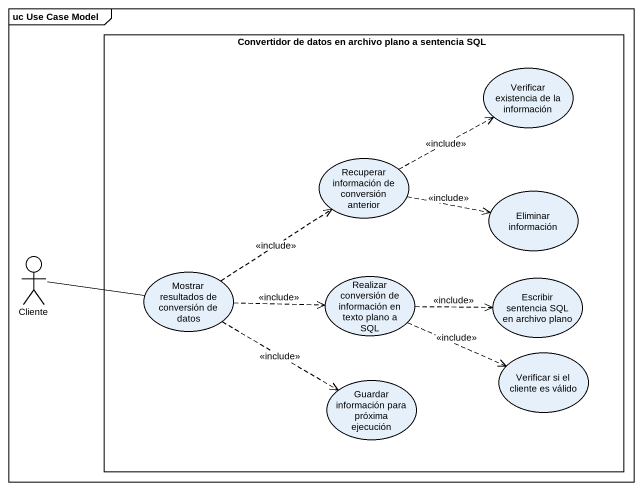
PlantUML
@startuml
mainframe uc Use Case Model
rectangle "Convertidor de datos en archivo plano a sentencia SQL" as Convertidor_de_datos_en {
  usecase "Verificar existencia de la información" as Verificar_existencia_de_la
  usecase "Recuperar información de conversión anterior" as Recuperar_información_de
  usecase "Eliminar información" as Eliminar_información
  usecase "Mostrar resultados de conversión de datos" as Mostrar_resultados_de
  usecase "Realizar conversión de información en texto plano a SQL" as Realizar_conversión_de
  usecase "Escribir sentencia SQL en archivo plano" as Escribir_sentencia_SQL_en
  usecase "Verificar si el cliente es válido" as Verificar_si_el_cliente_es
  usecase "Guardar información para próxima ejecución" as Guardar_información_para
}
actor Cliente
Recuperar_información_de .right.> Verificar_existencia_de_la : <<include>>
Recuperar_información_de .right.> Eliminar_información : <<include>>
Cliente -right- Mostrar_resultados_de
Mostrar_resultados_de .up.> Recuperar_información_de : <<include>>
Mostrar_resultados_de .right.> Realizar_conversión_de : <<include>>
Mostrar_resultados_de .right.> Guardar_información_para : <<include>>
Realizar_conversión_de .right.> Escribir_sentencia_SQL_en : <<include>>
Realizar_conversión_de .right.> Verificar_si_el_cliente_es : <<include>>
@enduml
